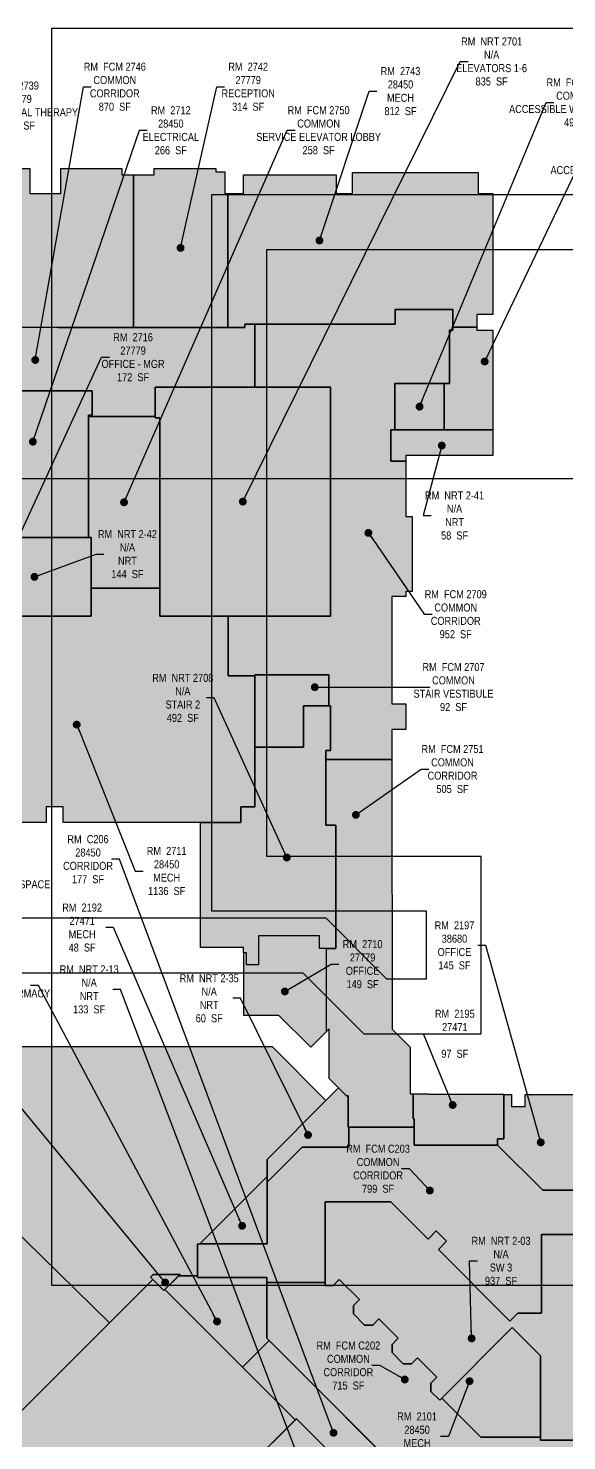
# Model space of a CAD drawing. Header units: inches. Extents: x -277 to 5863, y -299 to 4589.
# Drawn here: x 1468 to 2411, y 2024 to 4496 of the extents above; entities that cross this region are included whole.
import ezdxf

# ---------------------------------------------------------------- set-up
doc = ezdxf.new("R2010")
doc.units = ezdxf.units.IN
doc.header["$LTSCALE"] = 48
doc.header["$MEASUREMENT"] = 0
doc.layers.get('Defpoints').update_dxf_attribs({"color": 31})
for name, color, linetype in [('0-LABEL', 3, 'Continuous'), ('1-NRT', 200, 'Continuous'), ('1-NRT-PTN', 253, 'Continuous'), ('2-BCM', 140, 'Continuous'), ('3-FCM', 190, 'Continuous'), ('3-FCM-PTN', 9, 'Continuous'), ('4-OCC', 6, 'Continuous'), ('4-OCC-PTN', 95, 'Continuous')]:
    doc.layers.add(name, color=color, linetype=linetype)
doc.layers.add('VP-Window', color=2, linetype='Continuous', plot=False)
doc.styles.add('ArialN', font='ARIALN.TTF')
doc.dimstyles.new('AB-220', dxfattribs={"dimscale": 220, "dimtxt": 0.070312, "dimasz": 0.0625, "dimexe": 0.0625, "dimexo": 0.125, "dimgap": 0.1875, "dimtad": 0, "dimdec": 4, "dimrnd": 0.0625, "dimzin": 0, "dimdsep": 46, "dimlunit": 4, "dimtxsty": 'ArialN', "dimblk": 'ARCHTICK', "dimcen": 0.0625, "dimclrd": 256, "dimclre": 256, "dimclrt": 256, "dimadec": 0, "dimazin": 0, "dimtfac": 1, "dimtdec": 4, "dimtofl": 0, "dimtmove": 2, "dimatfit": 3, "dimldrblk": 'DOT', "dimfxl": 1, "dimfrac": 2, "dimtolj": 1, "dimtzin": 0, "dimlwd": -1, "dimlwe": -1, "dimarcsym": 0})

# ---------------------------------------------------------------- blocks, each defined once
blk = doc.blocks.new('_ArchTick')
at = {"const_width": 0.15}
blk.add_lwpolyline([(-0.5, -0.5), (0.5, 0.5)], dxfattribs=at)
blk = doc.blocks.new('_Dot')
at = {"lineweight": -2}
blk.add_line((-0.5, 0), (-1, 0), dxfattribs=at)
at = {"const_width": 0.5}
blk.add_lwpolyline([(-0.25, 0, 1), (0.25, 0, 1)], format="xyb", close=True, dxfattribs=at)

msp = doc.modelspace()

# ---------------------------------------------------------------- hatches: boundary and pattern name
at = {"layer": '1-NRT-PTN'}
h = msp.add_hatch(color=256, dxfattribs=at)
h.dxf.hatch_style = 1
h.paths.add_polyline_path([(1997.6, 3867.3), (1690.6, 3867.3), (1690.6, 3813.7), (1698.6, 3813.7), (1698.6, 3524.1), (1698.6, 3466.8), (1997.6, 3466.8)])
h = msp.add_hatch(color=256, dxfattribs=at)
h.dxf.hatch_style = 1
h.paths.add_polyline_path([(1997.6, 3867.3), (1997.6, 3466.8), (1698.6, 3466.8), (1698.6, 3524.1), (1698.6, 3813.7), (1690.6, 3813.7), (1690.6, 3867.3)])
h = msp.add_hatch(color=256, dxfattribs=at)
h.dxf.hatch_style = 1
h.paths.add_polyline_path([(2103.1, 3737.8), (2129.7, 3737.8), (2129.7, 3747.6), (2281.8, 3747.6), (2281.8, 3792.5), (2103.1, 3792.5)])
h = msp.add_hatch(color=256, dxfattribs=at)
h.dxf.hatch_style = 1
h.paths.add_polyline_path([(2281.8, 3792.5), (2281.8, 3747.6), (2129.7, 3747.6), (2129.7, 3737.8), (2103.1, 3737.8), (2103.1, 3792.5)])
h = msp.add_hatch(color=256, dxfattribs=at)
h.dxf.hatch_style = 1
h.paths.add_polyline_path([(1379.8, 3604.1), (1379.8, 3575), (1440.6, 3575), (1440.6, 3466.8), (1578.6, 3466.8), (1578.6, 3604.1)])
h = msp.add_hatch(color=256, dxfattribs=at)
h.dxf.hatch_style = 1
h.paths.add_polyline_path([(1578.6, 3604.1), (1578.6, 3466.8), (1440.6, 3466.8), (1440.6, 3575), (1379.8, 3575), (1379.8, 3604.1)])
h = msp.add_hatch(color=256, dxfattribs=at)
h.dxf.hatch_style = 1
h.paths.add_polyline_path([(2007.1, 3100.8), (2007.1, 2885.1), (1978.6, 2885.1), (1978.6, 2907.5), (1871.3, 2907.5), (1871.3, 2856.3), (1850.3, 2856.3), (1850.3, 2877.3), (1845, 2877.3), (1845, 2886.8), (1769.8, 2886.8), (1769.8, 3105.7), (1840.6, 3105.7), (1840.6, 3133.1), (1865.2, 3133.1), (1865.2, 3237.7), (1950.6, 3237.7), (1950.6, 3309.6), (1997.6, 3309.6), (1997.6, 3231.6), (1989.2, 3231.6), (1989.2, 3100.8)])
for points in [[(1886.7, 2516.1), (1989.7, 2619.1), (2011.9, 2641.3), (2025.7, 2627.4), (2028.7, 2627.4), (2028.7, 2572.6), (2029.8, 2572.6), (2029.8, 2568.9), (2029.8, 2537.5), (1947.8, 2537.5), (1886.7, 2476.3)], [(2188.8, 2094.6), (2173.5, 2110), (2173.5, 2124.4), (2184.1, 2135), (2150.1, 2169), (2139.5, 2158.4), (2125.1, 2158.4), (2105.6, 2177.8), (2105.6, 2192.3), (2116.2, 2202.9), (2082.3, 2236.9), (2071.7, 2226.2), (2057.2, 2226.2), (2037.7, 2245.7), (2037.7, 2260.2), (2048.3, 2270.8), (2013, 2306.1), (2002.3, 2295.5), (1988, 2295.5), (1988, 2441.5), (2103.5, 2441.5), (2168.4, 2376.5), (2182.9, 2391), (2200.9, 2373), (2186.5, 2358.5), (2311.8, 2233.1), (2325.8, 2247.2), (2367.3, 2247.2), (2367.3, 2384.7), (2558.6, 2384.7), (2558.6, 2392.6), (2612.1, 2392.6), (2612.1, 2282.7), (2487.6, 2282.7), (2487.6, 2146.3), (2596.6, 2146.3), (2596.6, 2147), (2601.6, 2147), (2601.6, 2143.5), (2601.6, 2071.4), (2650.9, 2071.4), (2650.9, 2024.6), (2365.6, 2024.6), (2365.6, 2172.1), (2315.9, 2221.7)], [(1705.9, 2286.5), (1682.2, 2310.1), (1686.9, 2314.8), (1734.2, 2314.8)], [(1968.7, 1864.2), (1854.3, 1978.6), (1937.8, 2062), (2052.1, 1947.7)]]:
    msp.add_hatch(color=256, dxfattribs=at).paths.add_polyline_path(points)
at = {"layer": '3-FCM-PTN'}
h = msp.add_hatch(color=256, dxfattribs=at)
h.dxf.hatch_style = 1
h.paths.add_polyline_path([(2129.7, 3501.1), (2105.3, 3501.1), (2105.3, 3313.5), (2129.7, 3313.5), (2129.7, 3268.5), (2105.3, 3268.5), (2105.3, 3216), (1989.2, 3216), (1989.2, 3231.6), (1997.6, 3231.6), (1997.6, 3309.6), (1994.5, 3309.6), (1994.5, 3364), (1865.2, 3364), (1865.2, 3362.2), (1818.6, 3362.2), (1818.6, 3466.8), (1997.6, 3466.8), (1997.6, 3867.3), (1865.3, 3867.3), (1865.3, 3977.8), (2111.1, 3977.8), (2111.1, 4003.3), (2211.7, 4003.3), (2211.7, 3967.1), (2206.1, 3967.1), (2206.1, 3874.1), (2110.5, 3874.1), (2110.5, 3792.5), (2103.1, 3792.5), (2103.1, 3737.8), (2129.7, 3737.8), (2129.7, 3641), (2140.5, 3641), (2140.5, 3509.6), (2129.7, 3509.6)])
h = msp.add_hatch(color=256, dxfattribs=at)
h.dxf.hatch_style = 1
h.paths.add_polyline_path([(1123, 3503.5), (1010.6, 3503.5), (1010.6, 3524.5), (1010.8, 3524.5), (1010.8, 3570.1), (1010.8, 3575), (1010.8, 3630), (1256.2, 3875.4), (1256.2, 3972), (1388.2, 3972), (1388.2, 3972.2), (1520.3, 3972.2), (1520.3, 3972), (1812.3, 3972), (1847.8, 3972), (1847.8, 3977.8), (1865.3, 3977.8), (1865.3, 3867.3), (1690.6, 3867.3), (1690.6, 3816.1), (1573.7, 3816.1), (1573.7, 3818.6), (1580.5, 3818.6), (1580.5, 3861.2), (1421.3, 3861.2), (1421.3, 3862.5), (1398.4, 3862.5), (1279.5, 3743.5), (1279.5, 3697.6), (1233.6, 3697.6), (1193.6, 3657.6), (1193.6, 3599.2), (1135.2, 3599.2), (1123, 3587)])
h = msp.add_hatch(color=256, dxfattribs=at)
h.dxf.hatch_style = 1
h.paths.add_polyline_path([(2281.8, 3967.1), (2281.8, 3792.5), (2196.7, 3792.5), (2196.7, 3874.1), (2206.1, 3874.1), (2206.1, 3967.1), (2211.7, 3967.1), (2211.7, 3972.6), (2253.6, 3972.6), (2253.6, 3967.1)])
h = msp.add_hatch(color=256, dxfattribs=at)
h.dxf.hatch_style = 1
h.paths.add_polyline_path([(2196.7, 3874.1), (2196.7, 3792.5), (2110.5, 3792.6), (2110.5, 3874.1)])
h = msp.add_hatch(color=256, dxfattribs=at)
h.dxf.hatch_style = 1
h.paths.add_polyline_path([(1690.6, 3816.1), (1690.6, 3813.7), (1698.6, 3813.7), (1698.6, 3515.6), (1578.6, 3515.6), (1578.6, 3604.1), (1573.7, 3604.1), (1573.7, 3816.1)])
h = msp.add_hatch(color=256, dxfattribs=at)
h.dxf.hatch_style = 1
h.paths.add_polyline_path([(1994.5, 3364), (1994.5, 3309.6), (1950.6, 3309.6), (1950.6, 3237.7), (1865.2, 3237.7), (1865.2, 3364)])
h = msp.add_hatch(color=256, dxfattribs=at)
h.dxf.hatch_style = 1
h.paths.add_polyline_path([(2105.3, 3216), (2105.6, 2743.9), (2137.2, 2712.3), (2137.2, 2630.9), (2142.5, 2630.9), (2142.5, 2586.9), (2144, 2586.9), (2144, 2572.6), (2028.7, 2572.6), (2028.7, 2627.4), (2025.7, 2627.4), (1995.3, 2657.8), (1995.3, 2744.7), (1990.5, 2739.8), (1990.5, 2885.1), (2007.1, 2885.1), (2007.1, 3100.8), (1989.2, 3100.8), (1989.2, 3216)])
for points in [[(2029.8, 2537.5), (2029.8, 2572.6), (2144, 2572.6), (2144, 2540.9), (2289.9, 2540.9), (2369.5, 2461.9), (2507.6, 2461.9), (2507.6, 2474.4), (2558.6, 2474.4), (2558.6, 2384.7), (2367.3, 2384.7), (2367.3, 2247.2), (2325.8, 2247.2), (2311.8, 2233.1), (2186.5, 2358.5), (2200.9, 2373), (2182.9, 2391), (2168.4, 2376.5), (2103.5, 2441.5), (1988, 2441.5), (1988, 2300.3), (1886.2, 2300.3), (1886.2, 2309.5), (1764.6, 2309.5), (1764.6, 2367.9), (1765.3, 2368.5), (1886.7, 2368.5), (1886.7, 2476.3), (1892, 2481.6), (1947.8, 2537.5), (2013.6, 2537.5)], [(2555, 2024.6), (2555, 1914.6), (2541.8, 1914.6), (2541.8, 1850.4), (2464.6, 1850.4), (2464.6, 1928.6), (2232.6, 1928.6), (2232.6, 1923.4), (2166, 1923.4), (2161.2, 1928.1), (1886.2, 2203.1), (1886.2, 2300.3), (1988, 2300.3), (1988, 2295.5), (2002.3, 2295.5), (2013, 2306.1), (2048.3, 2270.8), (2037.7, 2260.2), (2037.7, 2245.7), (2057.2, 2226.2), (2071.7, 2226.2), (2082.3, 2236.9), (2116.2, 2202.9), (2105.6, 2192.3), (2105.6, 2177.8), (2125.1, 2158.4), (2139.5, 2158.4), (2150.1, 2169), (2184.1, 2135), (2173.5, 2124.4), (2173.5, 2110), (2188.8, 2094.6), (2192.3, 2098.2), (2260.6, 2029.9), (2365.6, 2029.9), (2365.6, 2024.6)]]:
    msp.add_hatch(color=256, dxfattribs=at).paths.add_polyline_path(points)
at = {"layer": '4-OCC-PTN'}
h = msp.add_hatch(color=233, dxfattribs=at)
h.dxf.hatch_style = 1
h.paths.add_polyline_path([(1652.6, 4239.1), (1632, 4239.1), (1632, 4250.3), (1525.5, 4250.3), (1525.5, 4206.5), (1471.2, 4206.5), (1471.2, 4250.3), (1418.7, 4250.3), (1418.7, 4239.1), (1390.8, 4239.1), (1390.8, 3972.2), (1652.6, 3972)])
h = msp.add_hatch(color=233, dxfattribs=at)
h.dxf.hatch_style = 1
h.paths.add_polyline_path([(1817.6, 4206.1), (1812.3, 4206.1), (1812.3, 4244.4), (1796.6, 4244.4), (1796.6, 4244.4), (1796.6, 4250.3), (1688.6, 4250.3), (1688.6, 4239.1), (1652.6, 4239.1), (1652.6, 3972), (1817.6, 3972)])
h = msp.add_hatch(color=55, dxfattribs=at)
h.dxf.hatch_style = 1
h.paths.add_polyline_path([(2256.3, 4243.3), (2256.3, 4206.1), (2282.1, 4206.1), (2282.1, 4079.4), (2281.8, 4079.4), (2281.8, 3994.6), (2253.6, 3994.6), (2253.6, 3972.6), (2211.7, 3972.6), (2211.7, 4003.3), (2111.1, 4003.3), (2111.1, 3977.8), (1847.8, 3977.8), (1847.8, 3972), (1817.6, 3972), (1817.6, 4206.1), (1845.1, 4206.1), (1845.1, 4239.1), (2007.6, 4239.1), (2007.6, 4206.1), (2036.1, 4206.1), (2036.1, 4243.3)])
h = msp.add_hatch(color=55, dxfattribs=at)
h.dxf.hatch_style = 1
h.paths.add_polyline_path([(1580.5, 3861.2), (1580.5, 3818.6), (1573.7, 3818.6), (1573.7, 3604.1), (1426, 3604.1), (1426, 3861.2)])
h = msp.add_hatch(color=55, dxfattribs=at)
h.dxf.hatch_style = 1
h.paths.add_polyline_path([(1818.6, 3466.8), (1818.6, 3362.2), (1865.2, 3362.2), (1865.2, 3133.1), (1840.6, 3133.1), (1840.6, 3105.7), (1529.2, 3105.7), (1529.2, 3133.1), (1500, 3133.1), (1500, 3105.7), (1411.3, 3105.7), (1411.3, 3472.2), (1440.6, 3472.2), (1440.6, 3466.8), (1578.6, 3466.8), (1578.6, 3515.6), (1698.6, 3515.6), (1698.6, 3466.8)])
h = msp.add_hatch(color=233, dxfattribs=at)
h.dxf.hatch_style = 1
h.paths.add_polyline_path([(1978.6, 2907.5), (1871.3, 2907.5), (1871.3, 2856.3), (1850.3, 2856.3), (1850.3, 2877.3), (1845, 2877.3), (1845, 2768.7), (1906.7, 2768.7), (1963, 2712.4), (1990.5, 2739.8), (1990.5, 2885.1), (1978.6, 2885.1)])
for color, points in [(55, [(1989.7, 2619.1), (1895.2, 2713.6), (1277.6, 2713.6), (1266, 2713.6), (1254.2, 2713.6), (1185.4, 2644.9), (1312.4, 2521.1), (1318.7, 2527.5), (1409.2, 2439.3), (1402.9, 2432.8), (1610.8, 2230.1), (1686.5, 2305.9), (1682.2, 2310.1), (1686.9, 2314.8), (1734.2, 2314.8), (1731.6, 2312.1), (1764.6, 2312.1), (1764.6, 2367.9), (1769, 2368.5), (1886.7, 2486.3), (1886.7, 2516.1)]), (55, [(1185.4, 2644.9), (1312.4, 2521.1), (1225.4, 2431.9), (1315.9, 2343.7), (1204.6, 2229.5), (1114.1, 2317.7), (1020.9, 2222.1), (1111.3, 2133.9), (989, 2008.4), (898.6, 2096.7), (805.3, 2001.1), (895.8, 1912.8), (784.1, 1798.3), (693.6, 1886.5), (600.4, 1790.9), (690.9, 1702.7), (1402.9, 2432.8), (1610.8, 2230.1), (762.9, 1382.3), (665.5, 1477.2), (581.2, 1390.8), (652.3, 1321.5), (736.6, 1407.9), (762.9, 1382.3), (639.9, 1259.3), (340.1, 1559.1), (302.6, 1559.1), (302.6, 1610.2), (304.4, 1610.2), (304.4, 1783.3), (323.8, 1783.3), (411.3, 1870.7), (417.5, 1864.5), (434.5, 1881.5), (428.3, 1887.7), (623.4, 2082.9), (629.6, 2076.7), (646.6, 2093.6), (640.4, 2099.8), (835, 2294.4), (840.6, 2288.8), (857.5, 2305.8), (851.9, 2311.4), (1047.7, 2507.1), (1053.9, 2500.9), (1070.9, 2517.9), (1064.7, 2524.1)]), (54, [(2144, 2540.9), (2144, 2586.9), (2142.5, 2586.9), (2142.5, 2630.9), (2169, 2630.9), (2169, 2629.9), (2301, 2629.9), (2301, 2552), (2290, 2552), (2289.9, 2540.9)]), (132, [(2289.9, 2540.9), (2290, 2552), (2301, 2552), (2301, 2629.6), (2314.3, 2629.6), (2314.3, 2608.7), (2338.3, 2608.7), (2338.3, 2629.6), (2441.6, 2629.6), (2441.6, 2461.9), (2369.5, 2461.9)]), (54, [(1886.7, 2368.5), (1769, 2368.5), (1886.7, 2486.3)]), (55, [(639.9, 1259.3), (1686.5, 2305.9), (1705.9, 2286.5), (1707.8, 2288.3), (1935.9, 2060.2), (1633, 1757.3), (1542.3, 1845.7), (1504.9, 1807.4), (1612.8, 1702.2), (1650.2, 1740.5), (1633, 1757.3), (1854.3, 1978.6), (1968.7, 1864.2), (2046.8, 1942.4), (2113.3, 1875.9), (1911.2, 1673.8), (2338.3, 1246.7), (1914.1, 822.5), (1930.1, 806.5), (1809.1, 682), (1899.6, 593.7), (1979.6, 676), (1888.9, 764.1), (1930.1, 806.5), (2108.8, 627.8), (2093.6, 612.7), (2108.3, 598.1), (1913.1, 402.9), (1901.8, 414.2), (1884.8, 397.2), (1896.1, 385.9), (1806.8, 296.6), (1806.8, 219.7), (1592, 219.7), (1592, 307.2), (1349, 550.2), (1433.3, 636.6), (1522.7, 547.2), (1615.9, 642.8), (1525.4, 731.1), (1349, 550.2)]), (77, [(1731.6, 2312.1), (1764.6, 2312.1), (1764.6, 2309.5), (1886.2, 2309.5), (1886.2, 2203.1), (1890.1, 2199.3), (1843.4, 2152.6), (1707.8, 2288.3)]), (55, [(2365.6, 2029.9), (2260.6, 2029.9), (2192.3, 2098.2), (2315.9, 2221.7), (2365.6, 2172.1)]), (55, [(1843.4, 2152.6), (1890.1, 2199.3), (2162.3, 1927.1), (2162.3, 1924.9), (2113.3, 1875.9), (2046.8, 1942.4), (2052.1, 1947.7), (1937.8, 2062), (1935.9, 2060.2)])]:
    msp.add_hatch(color=color, dxfattribs=at).paths.add_polyline_path(points)

# ---------------------------------------------------------------- linework, layer by layer
at = {"layer": '1-NRT', "flags": 128}
for points in [[(1997.6, 3867.3), (1997.6, 3466.8), (1698.6, 3466.8), (1698.6, 3524.1), (1698.6, 3813.7), (1690.6, 3813.7), (1690.6, 3867.3)], [(2281.8, 3792.5), (2281.8, 3747.6), (2129.7, 3747.6), (2129.7, 3737.8), (2103.1, 3737.8), (2103.1, 3792.5)], [(1578.6, 3604.1), (1578.6, 3466.8), (1440.6, 3466.8), (1440.6, 3575), (1379.8, 3575), (1379.8, 3604.1)], [(2007.1, 3100.8), (2007.1, 2885.1), (1978.6, 2885.1), (1978.6, 2907.5), (1871.3, 2907.5), (1871.3, 2856.3), (1850.3, 2856.3), (1850.3, 2877.3), (1845, 2877.3), (1845, 2886.8), (1769.8, 2886.8), (1769.8, 3105.7), (1840.6, 3105.7), (1840.6, 3133.1), (1865.2, 3133.1), (1865.2, 3237.7), (1950.6, 3237.7), (1950.6, 3309.6), (1997.6, 3309.6), (1997.6, 3231.6), (1989.2, 3231.6), (1989.2, 3100.8)]]:
    msp.add_lwpolyline(points, close=True, dxfattribs=at)
at = {"layer": '1-NRT'}
for points in [[(1886.7, 2516.1), (1989.7, 2619.1), (2011.9, 2641.3), (2025.7, 2627.4), (2028.7, 2627.4), (2028.7, 2572.6), (2029.8, 2572.6), (2029.8, 2568.9), (2029.8, 2537.5), (1947.8, 2537.5), (1886.7, 2476.3)], [(1705.9, 2286.5), (1682.2, 2310.1), (1686.9, 2314.8), (1734.2, 2314.8)], [(1968.7, 1864.2), (1854.3, 1978.6), (1937.8, 2062), (2052.1, 1947.7)]]:
    msp.add_lwpolyline(points, close=True, dxfattribs=at)
msp.add_lwpolyline([(2650.9, 2024.6), (2365.6, 2024.6), (2365.6, 2172.1), (2315.9, 2221.7), (2188.8, 2094.6), (2173.5, 2110), (2173.5, 2124.4), (2184.1, 2135), (2150.1, 2169), (2139.5, 2158.4), (2125.1, 2158.4), (2105.6, 2177.8), (2105.6, 2192.3), (2116.2, 2202.9), (2082.3, 2236.9), (2071.7, 2226.2), (2057.2, 2226.2), (2037.7, 2245.7), (2037.7, 2260.2), (2048.3, 2270.8), (2013, 2306.1), (2002.3, 2295.5), (1988, 2295.5), (1988, 2441.5), (2103.5, 2441.5), (2168.4, 2376.5), (2182.9, 2391), (2200.9, 2373), (2186.5, 2358.5), (2311.8, 2233.1), (2325.8, 2247.2), (2367.3, 2247.2), (2367.3, 2384.7), (2558.6, 2384.7)], dxfattribs=at)
at = {"layer": '2-BCM'}
msp.add_line((1578.6, 3520.5), (1578.6, 3515.6), dxfattribs=at)
at = {"layer": '3-FCM', "flags": 128}
for points in [[(2129.7, 3501.1), (2105.3, 3501.1), (2105.3, 3313.5), (2129.7, 3313.5), (2129.7, 3268.5), (2105.3, 3268.5), (2105.3, 3216), (1989.2, 3216), (1989.2, 3231.6), (1997.6, 3231.6), (1997.6, 3309.6), (1994.5, 3309.6), (1994.5, 3364), (1865.2, 3364), (1865.2, 3362.2), (1818.6, 3362.2), (1818.6, 3466.8), (1997.6, 3466.8), (1997.6, 3867.3), (1865.3, 3867.3), (1865.3, 3977.8), (2111.1, 3977.8), (2111.1, 4003.3), (2211.7, 4003.3), (2211.7, 3967.1), (2206.1, 3967.1), (2206.1, 3874.1), (2110.5, 3874.1), (2110.5, 3792.5), (2103.1, 3792.5), (2103.1, 3737.8), (2129.7, 3737.8), (2129.7, 3737.8), (2129.7, 3641), (2140.5, 3641), (2140.5, 3509.6), (2129.7, 3509.6)], [(2281.8, 3967.1), (2281.8, 3792.5), (2196.7, 3792.5), (2196.7, 3874.1), (2206.1, 3874.1), (2206.1, 3967.1), (2211.7, 3967.1), (2211.7, 3972.6), (2253.6, 3972.6), (2253.6, 3967.1)], [(2196.7, 3874.1), (2196.7, 3792.5), (2110.5, 3792.6), (2110.5, 3874.1)], [(1690.6, 3816.1), (1690.6, 3813.7), (1698.6, 3813.7), (1698.6, 3515.6), (1578.6, 3515.6), (1578.6, 3604.1), (1573.7, 3604.1), (1573.7, 3816.1)], [(1994.5, 3364), (1994.5, 3309.6), (1950.6, 3309.6), (1950.6, 3237.7), (1865.2, 3237.7), (1865.2, 3364)], [(2105.3, 3216), (2105.6, 2743.9), (2137.2, 2712.3), (2137.2, 2630.9), (2142.5, 2630.9), (2142.5, 2586.9), (2144, 2586.9), (2144, 2572.6), (2028.7, 2572.6), (2028.7, 2627.4), (2025.7, 2627.4), (1995.3, 2657.8), (1995.3, 2744.7), (1990.5, 2739.8), (1990.5, 2885.1), (2007.1, 2885.1), (2007.1, 3100.8), (1989.2, 3100.8), (1989.2, 3216)]]:
    msp.add_lwpolyline(points, close=True, dxfattribs=at)
msp.add_lwpolyline([(1388.2, 3972.2), (1520.3, 3972.2), (1520.3, 3972), (1812.3, 3972), (1847.8, 3972), (1847.8, 3977.8), (1865.3, 3977.8), (1865.3, 3867.3), (1690.6, 3867.3), (1690.6, 3816.1), (1573.7, 3816.1), (1573.7, 3818.6), (1580.5, 3818.6), (1580.5, 3861.2), (1421.3, 3861.2)], dxfattribs=at)
at = {"layer": '3-FCM'}
for points in [[(1388.2, 3972.2), (1520.3, 3972.2), (1520.3, 3972), (1812.3, 3972), (1847.8, 3972), (1847.8, 3977.8), (1865.3, 3977.8), (1865.3, 3867.3), (1690.6, 3867.3), (1690.6, 3816.1), (1573.7, 3816.1), (1573.7, 3818.6), (1580.5, 3818.6), (1580.5, 3861.2), (1421.3, 3861.2)], [(2558.6, 2384.7), (2367.3, 2384.7), (2367.3, 2247.2), (2325.8, 2247.2), (2311.8, 2233.1), (2186.5, 2358.5), (2200.9, 2373), (2182.9, 2391), (2168.4, 2376.5), (2103.5, 2441.5), (1988, 2441.5), (1988, 2300.3), (1886.2, 2300.3), (1886.2, 2300.3), (1886.2, 2309.5), (1764.6, 2309.5), (1764.6, 2367.9), (1765.3, 2368.5), (1886.7, 2368.5), (1886.7, 2476.3), (1892, 2481.6), (1947.8, 2537.5), (2013.6, 2537.5), (2029.8, 2537.5), (2029.8, 2572.6), (2144, 2572.6), (2144, 2540.9), (2289.9, 2540.9), (2369.5, 2461.9), (2507.6, 2461.9)], [(2161.2, 1928.1), (1886.2, 2203.1), (1886.2, 2300.3), (1988, 2300.3), (1988, 2295.5), (2002.3, 2295.5), (2013, 2306.1), (2048.3, 2270.8), (2037.7, 2260.2), (2037.7, 2245.7), (2057.2, 2226.2), (2071.7, 2226.2), (2082.3, 2236.9), (2116.2, 2202.9), (2105.6, 2192.3), (2105.6, 2177.8), (2125.1, 2158.4), (2139.5, 2158.4), (2150.1, 2169), (2184.1, 2135), (2173.5, 2124.4), (2173.5, 2110), (2188.8, 2094.6), (2192.3, 2098.2), (2260.6, 2029.9), (2365.6, 2029.9), (2365.6, 2024.6), (2555, 2024.6)]]:
    msp.add_lwpolyline(points, dxfattribs=at)
at = {"layer": '4-OCC', "flags": 128}
for points in [[(1652.6, 3972), (1390.8, 3972.2), (1390.8, 4239.1), (1418.7, 4239.1), (1418.7, 4250.3), (1471.2, 4250.3), (1471.2, 4206.5), (1525.5, 4206.5), (1525.5, 4250.3), (1632, 4250.3), (1632, 4239.1), (1652.6, 4239.1)], [(1817.6, 3972), (1652.6, 3972), (1652.6, 4239.1), (1688.6, 4239.1), (1688.6, 4250.3), (1796.6, 4250.3), (1796.6, 4244.4), (1812.3, 4244.4), (1812.3, 4206.1), (1817.6, 4206.1)], [(2256.3, 4243.3), (2256.3, 4206.1), (2282.1, 4206.1), (2282.1, 4079.4), (2281.8, 4079.4), (2281.8, 3994.6), (2253.6, 3994.6), (2253.6, 3972.6), (2211.7, 3972.6), (2211.7, 4003.3), (2111.1, 4003.3), (2111.1, 3977.8), (1847.8, 3977.8), (1847.8, 3972), (1817.6, 3972), (1817.6, 4206.1), (1845.1, 4206.1), (1845.1, 4239.1), (2007.6, 4239.1), (2007.6, 4206.1), (2036.1, 4206.1), (2036.1, 4243.3)], [(1580.5, 3861.2), (1580.5, 3818.6), (1573.7, 3818.6), (1573.7, 3604.1), (1426, 3604.1), (1426, 3861.2)], [(1818.6, 3466.8), (1818.6, 3362.2), (1865.2, 3362.2), (1865.2, 3133.1), (1840.6, 3133.1), (1840.6, 3105.7), (1529.2, 3105.7), (1529.2, 3133.1), (1500, 3133.1), (1500, 3105.7), (1411.3, 3105.7), (1411.3, 3472.2), (1440.6, 3472.2), (1440.6, 3466.8), (1578.6, 3466.8), (1578.6, 3515.6), (1698.6, 3515.6), (1698.6, 3466.8), (1818.6, 3466.8)]]:
    msp.add_lwpolyline(points, close=True, dxfattribs=at)
at = {"layer": '4-OCC'}
for points in [[(1978.6, 2907.5), (1871.3, 2907.5), (1871.3, 2856.3), (1850.3, 2856.3), (1850.3, 2877.3), (1845, 2877.3), (1845, 2768.7), (1906.7, 2768.7), (1963, 2712.4), (1990.5, 2739.8), (1990.5, 2885.1), (1978.6, 2885.1)], [(1886.7, 2486.3), (1769, 2368.5), (1764.6, 2367.9), (1764.6, 2312.1), (1731.6, 2312.1), (1734.2, 2314.8), (1686.9, 2314.8), (1682.2, 2310.1), (1686.5, 2305.9), (1610.8, 2230.1), (1402.9, 2432.8), (1409.2, 2439.3), (1318.7, 2527.5), (1312.4, 2521.1), (1185.4, 2644.9), (1254.2, 2713.6), (1266, 2713.6), (1277.6, 2713.6), (1895.2, 2713.6), (1989.7, 2619.1), (1886.7, 2516.1), (1886.7, 2516.1), (1886.7, 2486.3), (1886.7, 2486.3)], [(2144, 2540.9), (2144, 2586.9), (2142.5, 2586.9), (2142.5, 2630.9), (2142.5, 2630.9), (2142.5, 2630.9), (2169, 2630.9), (2169, 2629.9), (2301, 2629.9), (2301, 2552), (2290, 2552), (2289.9, 2540.9)], [(2289.9, 2540.9), (2290, 2552), (2301, 2552), (2301, 2629.6), (2314.3, 2629.6), (2314.3, 2608.7), (2338.3, 2608.7), (2338.3, 2629.6), (2441.6, 2629.6), (2441.6, 2461.9), (2369.5, 2461.9)], [(1886.7, 2368.5), (1769, 2368.5), (1886.7, 2486.3)], [(1731.6, 2312.1), (1764.6, 2312.1), (1764.6, 2309.5), (1886.2, 2309.5), (1886.2, 2203.1), (1890.1, 2199.3), (1843.4, 2152.6), (1707.8, 2288.3)], [(2365.6, 2029.9), (2260.6, 2029.9), (2192.3, 2098.2), (2315.9, 2221.7), (2365.6, 2172.1)], [(1843.4, 2152.6), (1890.1, 2199.3), (2162.3, 1927.1), (2162.3, 1924.9), (2113.3, 1875.9), (2046.8, 1942.4), (2052.1, 1947.7), (1937.8, 2062), (1935.9, 2060.2)]]:
    msp.add_lwpolyline(points, close=True, dxfattribs=at)
for points in [[(690.9, 1702.7), (1402.9, 2432.8), (1610.8, 2230.1), (762.9, 1382.3)], [(639.9, 1259.3), (1686.5, 2305.9), (1705.9, 2286.5), (1707.8, 2288.3), (1935.9, 2060.2), (1633, 1757.3)]]:
    msp.add_lwpolyline(points, dxfattribs=at)
at = {"layer": 'Defpoints'}
for points in [[(229, 1992.5), (1178, 2938.5), (1989.2, 2938.5), (2095.6, 2832.1), (2165.6, 2832.1), (2165.6, 2950.2), (1790.1, 2950.2), (1790.1, 4204.4), (3397.7, 4204.4), (3397.6, 4333.2), (3558.2, 4493.8), (3989.8, 4493.8)], [(268.8, 1896.5), (1217.7, 2842.5), (1949.4, 2842.5), (2056, 2735.8), (2261.6, 2735.8), (2261.6, 3046.2), (1886.1, 3046.2), (1886.1, 4108.4), (3493.7, 4108.4), (3493.6, 4293.4), (3597.9, 4397.8), (3944.3, 4397.8)]]:
    msp.add_lwpolyline(points, dxfattribs=at)
at = {"layer": 'VP-Window'}
msp.add_lwpolyline([(4479.6, 2295.5), (1509.6, 2295.5), (1509.6, 4495.5), (4479.6, 4495.5)], close=True, dxfattribs=at)
at = {"layer": 'VP-Window', "color": 5}
msp.add_lwpolyline([(-46.2, 1506.8), (2923.8, 1506.8), (2923.8, 3706.8), (-46.2, 3706.8)], close=True, dxfattribs=at)

# ---------------------------------------------------------------- texts
at = {"layer": '0-LABEL', "char_height": 14, "attachment_point": 5, "style": 'ArialN'}
for s, insert in [('RM  NRT 2701\\PN/A\\PELEVATORS 1-6\\P835  SF', (2279.8, 4437.3)), ('RM  FCM 2746\\PCOMMON\\PCORRIDOR\\P870  SF', (1619.9, 4393.1)), ('RM  2742\\P27779\\PRECEPTION\\P314  SF', (1853.5, 4393.1)), ('RM  2743\\P28450\\PMECH\\P812  SF', (2120.2, 4385.4)), ('RM  2739\\P27779\\POCCUPATIONAL THERAPY\\P486  SF', (1452.2, 4360.1)), ('RM  FCM 2744\\PCOMMON\\PACCESSIBLE WOMENS TOILET\\P49  SF', (2430.2, 4365.7)), ('RM  2712\\P28450\\PELECTRICAL\\P266  SF', (1718, 4316.9)), ('RM  FCM 2750\\PCOMMON\\PSERVICE ELEVATOR LOBBY\\P258  SF', (1976.8, 4317)), ('RM  FCM 2745\\PCOMMON\\PACCESSIBLE MENS TOILET\\P99  SF', (2488.9, 4258.8)), ('RM  2716\\P27779\\POFFICE - MGR\\P172  SF', (1651.9, 3919.7)), ('RM  NRT 2-41\\PN/A\\PNRT\\P58  SF', (2214.9, 3642.8)), ('RM  NRT 2-42\\PN/A\\PNRT\\P144  SF', (1642, 3575.2)), ('RM  FCM 2709\\PCOMMON\\PCORRIDOR\\P952  SF', (2216.9, 3470)), ('RM  NRT 2708\\PN/A\\PSTAIR 2\\P492  SF', (1739, 3323.6)), ('RM  FCM 2707\\PCOMMON\\PSTAIR VESTIBULE\\P92  SF', (2213, 3342.6)), ('RM  FCM 2751\\PCOMMON\\PCORRIDOR\\P505  SF', (2211.3, 3199.1)), ('RM  C206\\P28450\\PCORRIDOR\\P177  SF', (1573, 3041.3)), ('RM  2719\\P27779\\POCCUPATIONAL THERAPY / PHYSICAL THERAPY WORKSPACE\\P312  SF', (1262.8, 3009)), ('RM  2711\\P28450\\PMECH\\P1136  SF', (1710.7, 3020.7)), ('RM  2192\\P27471\\PMECH\\P48  SF', (1562.7, 2921.7)), ('RM  2197\\P38680\\POFFICE\\P145  SF', (2214.7, 2890.5)), ('RM  2710\\P27779\\POFFICE\\P149  SF', (2053.8, 2857.6)), ('RM  2135\\P27710\\PSTORAGE - PHARMACY\\P123  SF', (1414.9, 2818.1)), ('RM  NRT 2-13\\PN/A\\PNRT\\P133  SF', (1575, 2813.5)), ('RM  NRT 2-35\\PN/A\\PNRT\\P60  SF', (1785.2, 2797.9)), ('RM  2195\\P27471\\P\\P97  SF', (2215.3, 2735.8)), ('RM  FCM C203\\PCOMMON\\PCORRIDOR\\P799  SF', (2080.9, 2499.6)), ('RM  NRT 2-03\\PN/A\\PSW 3\\P937  SF', (2296.2, 2338.4)), ('RM  FCM C202\\PCOMMON\\PCORRIDOR\\P715  SF', (2028.9, 2155.2)), ('RM  2101\\P28450\\PMECH\\P153  SF', (2149.2, 2031.1))]:
    msp.add_mtext(s, dxfattribs=dict(at, insert=insert))

# ---------------------------------------------------------------- leaders
at = {"layer": '0-LABEL', "annotation_type": 0, "has_hookline": 1}
for points, hookline_direction, text_width in [([(1844.1, 3667.1), (2224.8, 4437.3), (2238.5, 4437.3)], 0, 121.9), ([(1480.6, 3915), (1564.9, 4393.1), (1578.6, 4393.1)], 0, 106.7), ([(1735.1, 4111.1), (1798.5, 4393.1), (1812.2, 4393.1)], 0, 91), ([(1978.3, 4124.1), (2065.2, 4385.4), (2079, 4385.4)], 0, 67.5), ([(1445.1, 4152.2), (1397.2, 4360.1), (1411, 4360.1)], 0, 205.8), ([(2153.6, 3833.3), (2375.2, 4365.7), (2389, 4365.7)], 0, 239.4), ([(1476.4, 3772), (1663, 4316.9), (1676.7, 4316.9)], 0, 97), ([(1636.1, 3665.9), (1921.8, 4317), (1935.6, 4317)], 0, 217.5), ([(2267.6, 3912.3), (2433.9, 4258.8), (2447.7, 4258.8)], 0, 211.8), ([(1345.1, 3343.8), (1339.7, 3914.9), (1353.5, 3914.9)], 0, 144.6), ([(1403.1, 3499.6), (1596.9, 3919.7), (1610.6, 3919.7)], 0, 109.5), ([(2192.5, 3765.2), (2159.9, 3642.8), (2173.7, 3642.8)], 0, 99.2), ([(2064, 3612.4), (2161.9, 3470), (2175.6, 3470)], 0, 106.8), ([(1479.2, 3535.5), (1587, 3575.2), (1600.7, 3575.2)], 0, 101.3), ([(1970.1, 3342.4), (2171.7, 3342.6)], 0, 138.3), ([(1921.2, 3044.3), (1794, 3323.6), (1780.3, 3323.6)], 1, 105), ([(1553.2, 3276.9), (1655.7, 3020.7), (1669.4, 3020.7)], 0, 65.3), ([(2042.1, 3118.9), (2156.3, 3199.1), (2170, 3199.1)], 0, 104.5), ([(2002.9, 2037.6), (1628, 3041.3), (1614.3, 3041.3)], 1, 86.3), ([(1842.8, 2399.8), (1617.7, 2921.7), (1604, 2921.7)], 1, 67.5), ([(2365.8, 2545.8), (2269.7, 2890.5), (2255.9, 2890.5)], 1, 67.5), ([(1917.7, 2809.9), (1998.8, 2857.6), (2012.5, 2857.6)], 0, 67.5), ([(1708.2, 2300.6), (1265.9, 2835.7), (1252.2, 2835.7)], 1, 101.4), ([(1798.9, 2232.4), (1486.3, 2820.4), (1472.5, 2820.4)], 1, 182.7), ([(1953.2, 1963.1), (1630, 2813.5), (1616.2, 2813.5)], 1, 101.4), ([(1958.3, 2558.8), (1840.2, 2797.9), (1826.5, 2797.9)], 1, 101.5), ([(2211.6, 2611.2), (2160.3, 2735.8), (2174, 2735.8)], 0, 67.6), ([(2171.6, 2461.5), (2135.9, 2499.6), (2122.2, 2499.6)], 1, 109.4), ([(2244.7, 2202.8), (2241.2, 2338.4), (2254.9, 2338.4)], 0, 101.4), ([(2127.7, 2130.8), (2083.9, 2155.2), (2070.2, 2155.2)], 1, 109.3), ([(2241.2, 2127.9), (2204.2, 2031.1), (2190.4, 2031.1)], 1, 65.3)]:
    msp.add_leader(points, dimstyle='AB-220', dxfattribs=dict(at, hookline_direction=hookline_direction, text_width=text_width))

doc.saveas('drawing.dxf')
